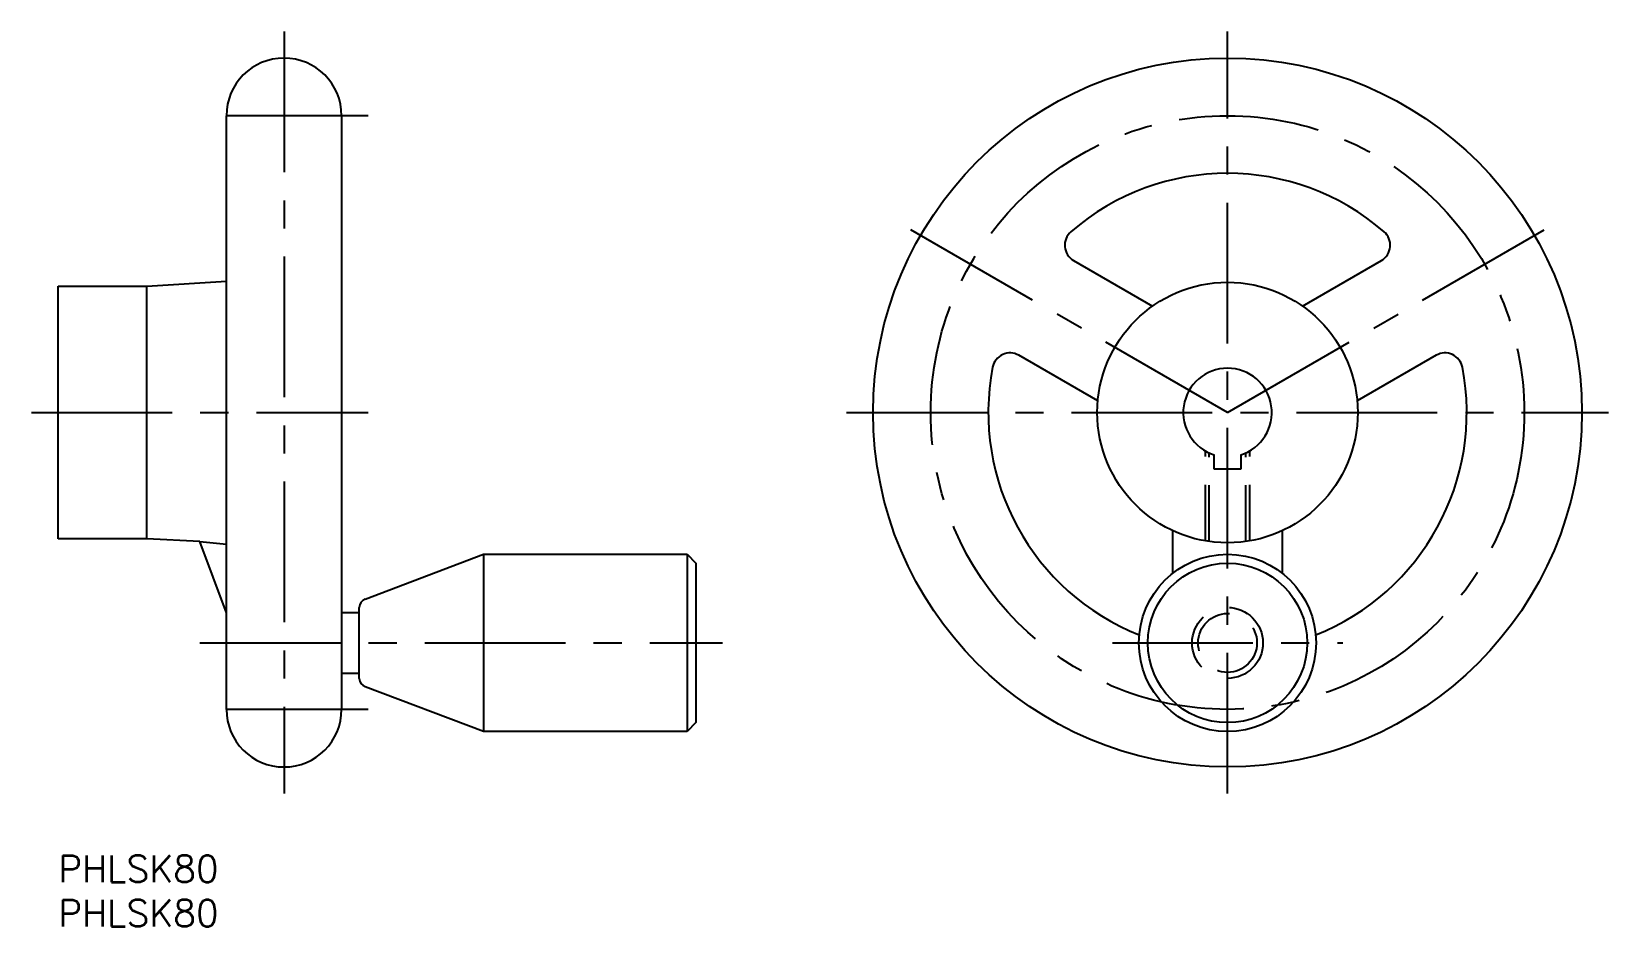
# Model space of a CAD drawing. Extents: x -3 to 175, y -8 to 93.
import ezdxf

# ---------------------------------------------------------------- set-up
doc = ezdxf.new("R2010")
doc.units = 0
doc.header["$LTSCALE"] = 0.5
doc.linetypes.add('CENTER', pattern=[50.8, 31.75, -6.35, 6.35, -6.35])
doc.linetypes.add('DASHED', pattern=[19.05, 12.7, -6.35])
for name, color, linetype in [('MSM_CENTER', 1, 'CENTER'), ('MSM_CONTINUOUS', 7, 'CONTINUOUS'), ('MSM_DASHED', 4, 'DASHED'), ('MSM_PART_NUMBER', 7, 'CONTINUOUS')]:
    doc.layers.add(name, color=color, linetype=linetype)
doc.styles.get("Standard").update_dxf_attribs({"font": 'txt.shx', "height": 3, "bigfont": 'bigfont.shx'})

# ---------------------------------------------------------------- blocks, each defined once
blk = doc.blocks.new('*U3')
at = {"layer": 'MSM_PART_NUMBER'}
blk.add_text('PHLSK80', height=3, dxfattribs=at).set_placement((0, -3))
blk = doc.blocks.new('*U4')
at = {"layer": 'MSM_PART_NUMBER'}
blk.add_text('PHLSK80', height=3, dxfattribs=at).set_placement((0, -8))

msp = doc.modelspace()

# ---------------------------------------------------------------- linework, layer by layer
at = {"layer": 'MSM_CENTER'}
for p, q in [((25.5, 93), (25.5, 7)), ((132, 7), (132, 93)), ((35, 83.5), (16, 83.5)), ((132, 50), (95.63, 71)), ((132, 50), (168.37, 71)), ((-3, 50), (35, 50)), ((89, 50), (175, 50)), ((16, 24), (75, 24)), ((119, 24), (145, 24)), ((35, 16.5), (16, 16.5))]:
    msp.add_line(p, q, dxfattribs=at)
msp.add_circle((132, 50), 33.5, dxfattribs=at)
at = {"layer": 'MSM_CONTINUOUS'}
for p, q in [((19, 16.5), (19, 83.5)), ((32, 83.5), (32, 16.5)), ((114.63, 67.16), (123.53, 62.02)), ((140.47, 62.02), (149.37, 67.16)), ((0, 35.75), (0, 64.25)), ((0, 64.25), (10, 64.25)), ((10, 64.25), (19, 64.84)), ((10, 35.75), (10, 64.25)), ((117.36, 51.32), (108.45, 56.47)), ((155.55, 56.47), (146.64, 51.32)), ((130.5, 43.6), (130.5, 45.23)), ((133.5, 45.23), (133.5, 43.6)), ((133.5, 43.6), (130.5, 43.6)), ((10, 35.75), (0, 35.75)), ((15.99, 35.44), (10, 35.75)), ((125.82, 31.87), (125.82, 36.66)), ((138.18, 36.66), (138.18, 31.87)), ((19, 27.39), (15.99, 35.44)), ((15.99, 35.44), (19, 35.16)), ((34.65, 28.94), (48, 34)), ((48, 34), (71, 34)), ((48, 34), (48, 14)), ((71, 34), (71, 14)), ((71, 34), (72, 33)), ((72, 33), (72, 15)), ((32, 27.44), (34, 27.44)), ((34, 20), (34, 28)), ((34, 20.56), (32, 20.56)), ((48, 14), (34.65, 19.06)), ((72, 15), (71, 14)), ((71, 14), (48, 14))]:
    msp.add_line(p, q, dxfattribs=at)
for centre, radius in [((132, 50), 40), ((132, 50), 14.7), ((132, 24), 10), ((132, 24), 9)]:
    msp.add_circle(centre, radius, dxfattribs=at)
for centre, radius, start, end in [((25.5, 83.5), 6.5, 0, 180), ((132, 50), 27, 49.0868, 130.9132), ((115.63, 68.89), 2, 130.9132, 240), ((148.37, 68.89), 2, 300, 49.0868), ((107.45, 54.73), 2, 60, 169.0868), ((156.55, 54.73), 2, 10.9132, 120), ((132, 50), 27, 169.0868, 248.355), ((132, 50), 5, 287.4576, 252.5424), ((132, 50), 27, 291.645, 10.9132), ((35, 28), 1, 110.7702, 180), ((35, 20), 1, 180, 249.2298), ((25.5, 16.5), 6.5, 180, 0)]:
    msp.add_arc(centre, radius, start, end, dxfattribs=at)
at = {"layer": 'MSM_DASHED'}
for p, q in [((129.5, 35.51), (129.5, 45.67)), ((129.93, 35.45), (129.93, 45.45)), ((134.07, 35.45), (134.07, 45.45)), ((134.5, 35.51), (134.5, 45.67))]:
    msp.add_line(p, q, dxfattribs=at)
for radius in [4, 3.32]:
    msp.add_circle((132, 24), radius, dxfattribs=at)

# ---------------------------------------------------------------- block references
at = {"layer": 'MSM_CONTINUOUS'}
for name in ['*U3', '*U4']:
    msp.add_blockref(name, (0, 0), dxfattribs=at)

doc.saveas('drawing.dxf')
